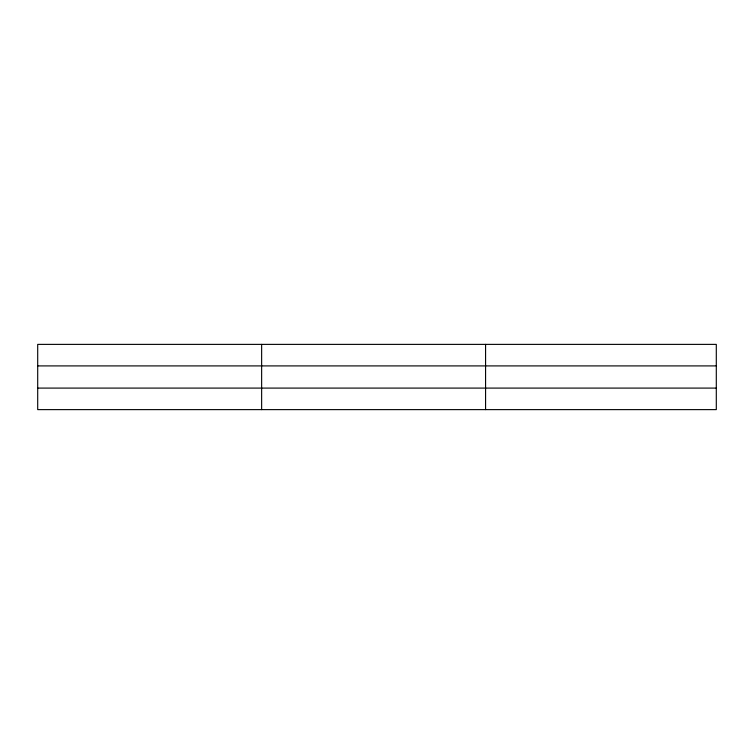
<?xml version="1.0" encoding="UTF-8"?>
<svg xmlns="http://www.w3.org/2000/svg" width="754" height="754" viewBox="0 0 754 754"><rect width="100%" height="100%" fill="white"/><g stroke="black" fill="none" stroke-linecap="round" stroke-linejoin="round"><path stroke-width="1.13" d="M261.638 344.38L261.638 409.62M485.576 344.38L485.576 409.62M716.3 365.907L716.3 344.38L37.7 344.38L37.7 409.62L716.3 409.62L716.3 365.907L37.7 365.907M37.7 388.093L716.3 388.093"/></g></svg>
